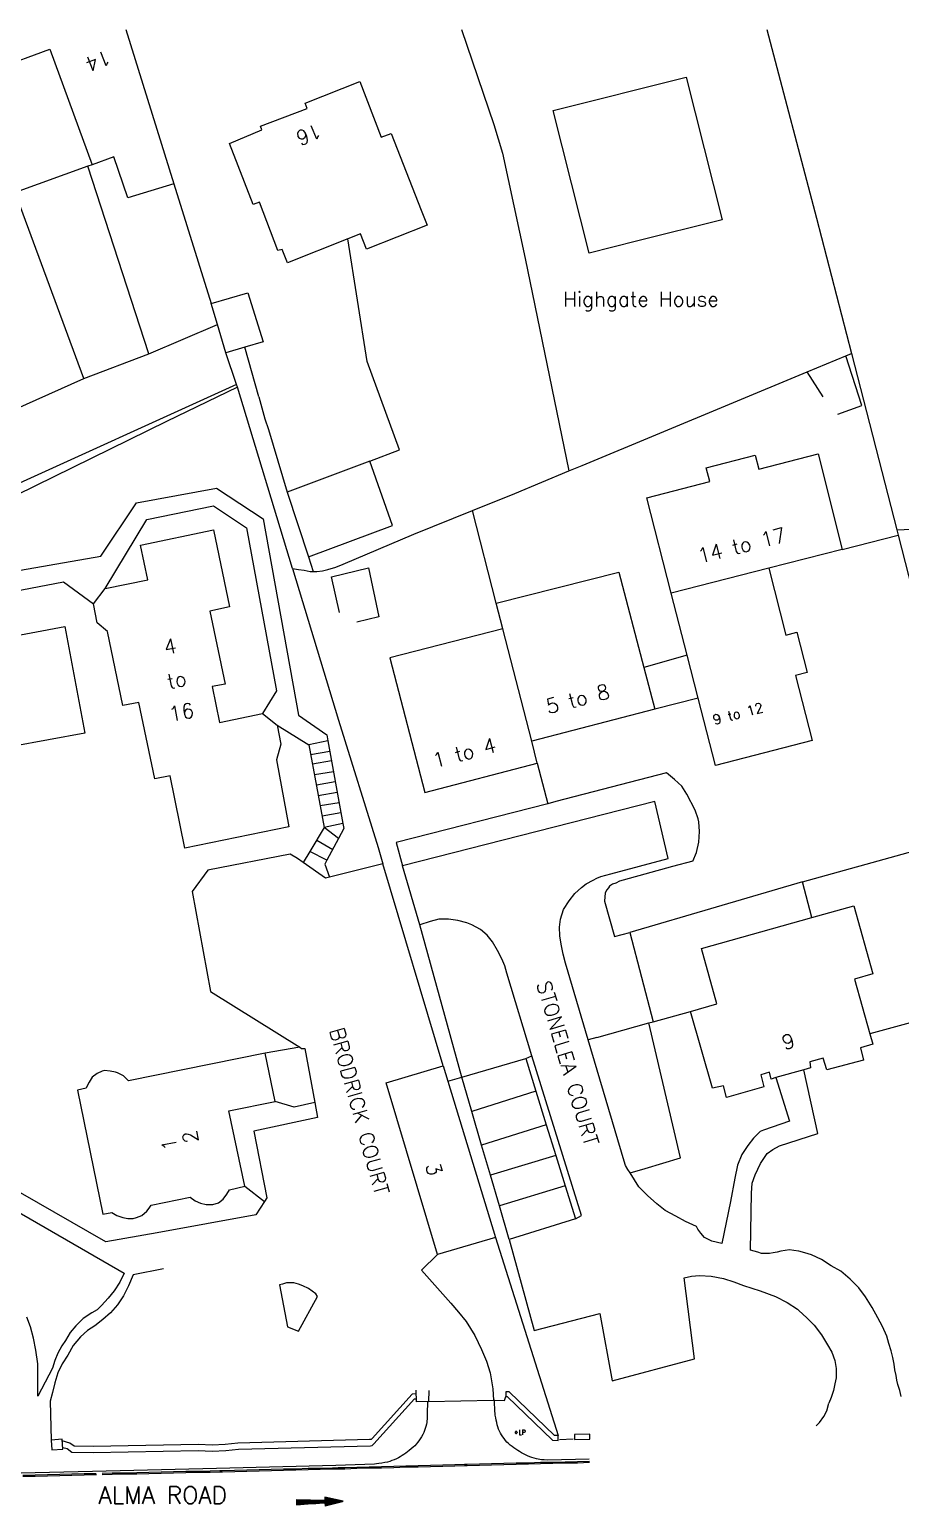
# Model space of a CAD drawing. Extents: x 427500 to 429848, y 434500 to 436505.
# Drawn here: x 427860 to 427931.2, y 436379.4 to 436500 of the extents above; entities that cross this region are included whole.
import ezdxf

# ---------------------------------------------------------------- set-up
doc = ezdxf.new("R2010")
doc.units = 0
doc.layers.get('0').update_dxf_attribs({"color": 222})
doc.layers.add('LPTIP_Ex_Base', color=8, linetype='Continuous')
doc.styles.add('MtXpl_Romans', font='romans__.ttf')
doc.styles.get("Standard").update_dxf_attribs({"font": 'romans.shx'})

# ---------------------------------------------------------------- blocks, each defined once
blk = doc.blocks.new('CIRCL')
at = {"color": 0, "linetype": 'ByBlock', "flags": 128}
for points in [[(0.5, 0), (0.475, 0.154), (0.404, 0.293), (0.293, 0.404), (0.154, 0.475), (0, 0.5), (-0.154, 0.475), (-0.293, 0.404), (-0.404, 0.293), (-0.475, 0.154), (-0.5, 0), (-0.475, -0.154), (-0.404, -0.293), (-0.293, -0.404), (-0.154, -0.475), (0, -0.5), (0.154, -0.475), (0.293, -0.404), (0.404, -0.293), (0.475, -0.154)], [(0.5, 0), (0.475, -0.154)]]:
    blk.add_lwpolyline(points, dxfattribs=at)
blk = doc.blocks.new('MH_ARROW_3')
at = {"color": 0, "linetype": 'ByBlock', "flags": 128}
for points in [[(-0.112, 0.0705), (-0.5, 0.0027)], [(0.5, 0.0027), (-0.5, 0.0027)], [(-0.5, 0.0027), (-0.112, -0.0705)], [(0.5, 0.0002), (-0.4868, 0.0002)], [(0.5, 0.0052), (-0.4858, 0.0052)], [(0.5, 0.0077), (-0.4715, 0.0077)], [(0.5, 0.0102), (-0.4572, 0.0102)], [(0.5, 0.0127), (-0.4429, 0.0127)], [(0.5, 0.0152), (-0.4286, 0.0152)], [(0.5, 0.0177), (-0.4143, 0.0177)], [(0.5, 0.0202), (-0.4, 0.0202)], [(-0.112, 0.0227), (-0.3857, 0.0227)], [(-0.112, 0.0252), (-0.3714, 0.0252)], [(-0.112, 0.0276), (-0.3571, 0.0276)], [(-0.112, 0.0302), (-0.3428, 0.0302)], [(-0.112, 0.0327), (-0.3285, 0.0327)], [(-0.112, 0.0352), (-0.3142, 0.0352)], [(-0.112, 0.0377), (-0.2999, 0.0377)], [(-0.112, 0.0402), (-0.2857, 0.0402)], [(-0.112, 0.0427), (-0.2714, 0.0427)], [(-0.112, 0.0452), (-0.2571, 0.0452)], [(-0.112, 0.0477), (-0.2428, 0.0477)], [(-0.112, 0.0501), (-0.2285, 0.0501)], [(-0.112, 0.0527), (-0.2142, 0.0527)], [(-0.112, 0.0552), (-0.1999, 0.0552)], [(-0.112, 0.0577), (-0.1856, 0.0577)], [(-0.112, 0.0602), (-0.1713, 0.0602)], [(-0.112, 0.0627), (-0.157, 0.0627)], [(-0.112, 0.0651), (-0.1427, 0.0651)], [(-0.112, 0.0677), (-0.1284, 0.0677)], [(-0.112, 0.0702), (-0.1141, 0.0702)], [(-0.112, 0.0217), (-0.112, 0.0705)], [(0.5, 0.0404), (-0.112, 0.0217)], [(0.5, 0.0227), (-0.08, 0.0227)], [(0.5, 0.0252), (0.0018, 0.0252)], [(0.5, 0.0276), (0.0836, 0.0276)], [(0.5, 0.0302), (0.1655, 0.0302)], [(0.5, 0.0327), (0.2473, 0.0327)], [(0.5, 0.0352), (0.3291, 0.0352)], [(0.5, 0.0377), (0.4109, 0.0377)], [(0.5, 0.0402), (0.4927, 0.0402)], [(0.5, -0.0023), (-0.4735, -0.0023)], [(0.5, -0.0048), (-0.4603, -0.0048)], [(0.5, -0.0073), (-0.447, -0.0073)], [(0.5, -0.0099), (-0.4337, -0.0099)], [(0.5, -0.0124), (-0.4205, -0.0124)], [(0.5, -0.0148), (-0.4072, -0.0148)], [(0.5, -0.0173), (-0.3939, -0.0173)], [(-0.112, -0.0198), (-0.3807, -0.0198)], [(-0.112, -0.0223), (-0.3674, -0.0223)], [(-0.112, -0.0248), (-0.3542, -0.0248)], [(-0.112, -0.0274), (-0.3409, -0.0274)], [(-0.112, -0.0298), (-0.3276, -0.0298)], [(-0.112, -0.0323), (-0.3144, -0.0323)], [(-0.112, -0.0349), (-0.3011, -0.0349)], [(-0.112, -0.0373), (-0.2878, -0.0373)], [(-0.112, -0.0398), (-0.2746, -0.0398)], [(-0.112, -0.0423), (-0.2613, -0.0423)], [(-0.112, -0.0448), (-0.2481, -0.0448)], [(-0.112, -0.0473), (-0.2348, -0.0473)], [(-0.112, -0.0499), (-0.2215, -0.0499)], [(-0.112, -0.0523), (-0.2083, -0.0523)], [(-0.112, -0.0548), (-0.195, -0.0548)], [(-0.112, -0.0573), (-0.1817, -0.0573)], [(-0.112, -0.0598), (-0.1685, -0.0598)], [(-0.112, -0.0623), (-0.1552, -0.0623)], [(-0.112, -0.0648), (-0.142, -0.0648)], [(-0.112, -0.0673), (-0.1287, -0.0673)], [(-0.112, -0.0698), (-0.1154, -0.0698)], [(-0.112, -0.0174), (0.5, -0.0348)], [(-0.112, -0.0705), (-0.112, -0.0174)], [(0.5, -0.0198), (-0.0275, -0.0198)], [(0.5, -0.0223), (0.0605, -0.0223)], [(0.5, -0.0248), (0.1485, -0.0248)], [(0.5, -0.0274), (0.2364, -0.0274)], [(0.5, -0.0298), (0.3244, -0.0298)], [(0.5, -0.0323), (0.4124, -0.0323)]]:
    blk.add_lwpolyline(points, dxfattribs=at)

msp = doc.modelspace()

# ---------------------------------------------------------------- linework, layer by layer
at = {"layer": 'LPTIP_Ex_Base', "color": 251, "true_color": 0x636466}
for p, q in [((427867.9, 436500), (427871.8, 436487.4)), ((427895.32, 436500), (427897.95, 436492.24)), ((427920.25, 436500), (427924.3, 436484.6)), ((427855.21, 436496.02), (427861.67, 436498.4)), ((427861.67, 436498.4), (427865.13, 436488.96)), ((427902.8, 436493.38), (427913.66, 436496.12)), ((427913.66, 436496.12), (427916.59, 436484.47)), ((427882.55, 436494), (427887, 436495.75)), ((427887, 436495.75), (427888.75, 436491.2)), ((427878.9, 436492.1), (427882.7, 436493.55)), ((427882.7, 436493.55), (427882.55, 436494)), ((427897.95, 436492.24), (427898.65, 436489.91)), ((427905.03, 436484.53), (427902.8, 436493.38)), ((427876.35, 436490.7), (427879, 436491.8)), ((427879, 436491.8), (427878.9, 436492.1)), ((427888.75, 436491.2), (427889.55, 436491.5)), ((427889.55, 436491.5), (427892, 436485.25)), ((427878.3, 436485.7), (427876.35, 436490.7)), ((427898.65, 436489.91), (427900.51, 436481.31)), ((427864.8, 436488.84), (427858.85, 436486.7)), ((427865.13, 436488.96), (427864.8, 436488.84)), ((427869.76, 436473.53), (427864.8, 436488.84)), ((427866.9, 436489.6), (427865.13, 436488.96)), ((427868.05, 436486.25), (427866.9, 436489.6)), ((427871.8, 436487.4), (427868.05, 436486.25)), ((427871.8, 436487.4), (427874.87, 436477.62)), ((427864.45, 436471.5), (427858.85, 436486.7)), ((427878.8, 436485.9), (427878.3, 436485.7)), ((427880.3, 436481.95), (427878.8, 436485.9)), ((427892, 436485.25), (427892.49, 436484.02)), ((427892.49, 436484.02), (427887.55, 436482.07)), ((427905.73, 436481.74), (427905.03, 436484.53)), ((427916.59, 436484.47), (427909.61, 436482.71)), ((427924.3, 436484.6), (427927.15, 436473.55)), ((427886.03, 436482.9), (427881.1, 436480.95)), ((427887.07, 436483.31), (427886.03, 436482.9)), ((427887.6, 436472.9), (427886.03, 436482.9)), ((427887.55, 436482.07), (427887.07, 436483.31)), ((427909.61, 436482.71), (427905.73, 436481.74)), ((427880.65, 436482.05), (427880.3, 436481.95)), ((427881.1, 436480.95), (427880.65, 436482.05)), ((427900.51, 436481.31), (427904.06, 436463.95)), ((427874.87, 436477.62), (427877.85, 436478.5)), ((427877.85, 436478.5), (427879.1, 436474.5)), ((427875.37, 436475.92), (427874.87, 436477.62)), ((427869.76, 436473.53), (427875.37, 436475.92)), ((427876.05, 436473.6), (427875.37, 436475.92)), ((427879.1, 436474.5), (427877.62, 436474.06)), ((427864.45, 436471.5), (427869.76, 436473.53)), ((427877.62, 436474.06), (427876.05, 436473.6)), ((427876.93, 436471.01), (427876.05, 436473.6)), ((427878.75, 436470), (427877.62, 436474.06)), ((427923.55, 436472.05), (427926.7, 436473.36)), ((427926.7, 436473.36), (427927.15, 436473.55)), ((427928, 436469.3), (427926.7, 436473.36)), ((427927.15, 436473.55), (427930.85, 436459.15)), ((427890.23, 436465.67), (427887.6, 436472.9)), ((427905.15, 436464.4), (427923.55, 436472.05)), ((427924.85, 436470), (427923.55, 436472.05)), ((427876.93, 436471.01), (427856.75, 436461.85)), ((427858.75, 436468.95), (427864.45, 436471.5)), ((427877, 436470.8), (427871.2, 436468)), ((427877, 436470.8), (427876.93, 436471.01)), ((427881.5, 436456), (427877, 436470.8)), ((427878.75, 436470), (427879.25, 436468.2)), ((427926.05, 436468.6), (427928, 436469.3)), ((427879.25, 436468.2), (427879.55, 436467.35)), ((427871.2, 436468), (427855.95, 436460.5)), ((427879.55, 436467.35), (427881.08, 436462.22)), ((427887.82, 436464.76), (427881.08, 436462.22)), ((427887.82, 436464.76), (427890.23, 436465.67)), ((427889.67, 436459.49), (427887.82, 436464.76)), ((427915.3, 436464.2), (427919.3, 436465.25)), ((427919.3, 436465.25), (427919.6, 436464.1)), ((427919.6, 436464.1), (427924.45, 436465.35)), ((427924.45, 436465.35), (427926.4, 436457.55)), ((427899.65, 436462.1), (427904.06, 436463.95)), ((427904.06, 436463.95), (427905.15, 436464.4)), ((427915.6, 436463.1), (427915.3, 436464.2)), ((427868.75, 436461.35), (427875.3, 436462.55)), ((427875.3, 436462.55), (427879.1, 436460.05)), ((427881.08, 436462.22), (427882.8, 436456.95)), ((427896.2, 436460.72), (427899.65, 436462.1)), ((427910.45, 436461.75), (427915.6, 436463.1)), ((427865.85, 436457), (427868.75, 436461.35)), ((427869.6, 436460), (427875.05, 436461.1)), ((427875.05, 436461.1), (427877.75, 436459.3)), ((427912.44, 436453.98), (427910.45, 436461.75)), ((427866.2, 436454.35), (427869.6, 436460)), ((427879.1, 436460.05), (427882, 436444)), ((427891.4, 436458.8), (427896.2, 436460.72)), ((427898.15, 436453.15), (427896.2, 436460.72)), ((427930.85, 436459.15), (427943.3, 436459.65)), ((427869.1, 436457.9), (427875.05, 436459.15)), ((427875.05, 436459.15), (427876.35, 436452.85)), ((427877.75, 436459.3), (427880.2, 436446)), ((427882.8, 436456.95), (427889.67, 436459.49)), ((427885.65, 436456.35), (427891.4, 436458.8)), ((427926.4, 436457.55), (427930.96, 436458.71)), ((427930.85, 436459.15), (427930.96, 436458.71)), ((427930.96, 436458.71), (427934.42, 436445.2)), ((427869.7, 436455.05), (427869.1, 436457.9)), ((427926.4, 436457.55), (427920.4, 436456.02)), ((427855.55, 436455.2), (427865.85, 436457)), ((427882.8, 436456.95), (427883.19, 436455.75)), ((427884.4, 436455.9), (427885.05, 436456.1)), ((427884.7, 436455.3), (427887.7, 436456.05)), ((427885.05, 436456.1), (427885.65, 436456.35)), ((427887.7, 436456.05), (427888.55, 436452.05)), ((427856.3, 436453.65), (427862.8, 436454.9)), ((427862.8, 436454.9), (427865.25, 436453.1)), ((427866.2, 436454.35), (427869.7, 436455.05)), ((427881.5, 436456), (427882, 436455.9)), ((427881.5, 436456), (427882.05, 436454.2)), ((427882, 436455.9), (427882.45, 436455.85)), ((427882.45, 436455.85), (427882.95, 436455.75)), ((427882.95, 436455.75), (427883.19, 436455.75)), ((427883.19, 436455.75), (427883.5, 436455.75)), ((427883.5, 436455.75), (427883.95, 436455.8)), ((427883.95, 436455.8), (427884.4, 436455.9)), ((427885.35, 436452.4), (427884.7, 436455.3)), ((427898.15, 436453.15), (427908.15, 436455.7)), ((427908.15, 436455.7), (427910.21, 436447.89)), ((427920.4, 436456.02), (427912.44, 436453.98)), ((427920.4, 436456.02), (427921.8, 436450.55)), ((427865.25, 436453.1), (427866.2, 436454.35)), ((427882.05, 436454.2), (427885.25, 436443.6)), ((427913.74, 436448.9), (427912.44, 436453.98)), ((427865.55, 436451.55), (427865.25, 436453.1)), ((427876.35, 436452.85), (427874.75, 436452.5)), ((427874.75, 436452.5), (427876, 436446.55)), ((427898.69, 436451.05), (427898.15, 436453.15)), ((427857.05, 436450.15), (427862.9, 436451.25)), ((427862.9, 436451.25), (427864.55, 436442.55)), ((427866.4, 436450.85), (427865.55, 436451.55)), ((427888.55, 436452.05), (427886.75, 436451.6)), ((427867.65, 436444.8), (427866.4, 436450.85)), ((427898.69, 436451.05), (427889.45, 436448.7)), ((427901.04, 436441.9), (427898.69, 436451.05)), ((427921.8, 436450.55), (427922.7, 436450.8)), ((427922.7, 436450.8), (427923.55, 436447.5)), ((427913.74, 436448.9), (427910.21, 436447.89)), ((427914.64, 436445.4), (427913.74, 436448.9)), ((427889.45, 436448.7), (427892.3, 436437.7)), ((427910.21, 436447.89), (427911.1, 436444.5)), ((427876, 436446.55), (427874.95, 436446.35)), ((427923.55, 436447.5), (427922.6, 436447.25)), ((427922.6, 436447.25), (427923.95, 436441.95)), ((427874.95, 436446.35), (427875.55, 436443.4)), ((427880.2, 436446), (427879.04, 436444.14)), ((427914.64, 436445.4), (427911.1, 436444.5)), ((427916.05, 436439.9), (427914.64, 436445.4)), ((427868.95, 436445.05), (427867.65, 436444.8)), ((427870.25, 436438.8), (427868.95, 436445.05)), ((427875.55, 436443.4), (427879.04, 436444.14)), ((427879.04, 436444.14), (427880.25, 436443.2)), ((427882, 436444), (427884.3, 436442.4)), ((427911.1, 436444.5), (427901.04, 436441.9)), ((427880.25, 436443.2), (427880.55, 436441.65)), ((427880.25, 436443.2), (427882.83, 436441.6)), ((427885.25, 436443.6), (427888.5, 436433.2)), ((427864.55, 436442.55), (427858.6, 436441.45)), ((427880.55, 436441.65), (427880.2, 436440.35)), ((427884.39, 436441.91), (427882.83, 436441.6)), ((427882.83, 436441.6), (427884.1, 436434.85)), ((427884.3, 436442.4), (427884.39, 436441.91)), ((427884.39, 436441.91), (427885.62, 436435.16)), ((427901.5, 436440.1), (427901.04, 436441.9)), ((427923.95, 436441.95), (427916.05, 436439.9)), ((427880.2, 436440.35), (427881.2, 436434.9)), ((427882.98, 436440.8), (427884.54, 436441.07)), ((427884.69, 436440.27), (427883.13, 436440.01)), ((427883.29, 436439.16), (427884.85, 436439.42)), ((427892.3, 436437.7), (427901.5, 436440.1)), ((427901.5, 436440.1), (427902.35, 436436.78)), ((427912.05, 436439.3), (427903, 436436.95)), ((427912.7, 436438.75), (427912.05, 436439.3)), ((427871.5, 436439.05), (427870.25, 436438.8)), ((427872.7, 436433.15), (427871.5, 436439.05)), ((427885, 436438.57), (427883.45, 436438.3)), ((427913.3, 436438.2), (427912.7, 436438.75)), ((427913.7, 436437.55), (427913.3, 436438.2)), ((427883.61, 436437.45), (427885.16, 436437.72)), ((427885.31, 436436.86), (427883.77, 436436.6)), ((427902.35, 436436.78), (427889.96, 436433.62)), ((427911.1, 436436.95), (427890.5, 436431.72)), ((427903, 436436.95), (427902.35, 436436.78)), ((427912.2, 436432.3), (427911.1, 436436.95)), ((427914.4, 436436.25), (427913.7, 436437.55)), ((427883.92, 436435.8), (427885.46, 436436.06)), ((427914.65, 436435.55), (427914.4, 436436.25)), ((427914.7, 436435.3), (427914.65, 436435.55)), ((427881.2, 436434.9), (427872.7, 436433.15)), ((427884.1, 436434.85), (427882.93, 436432.89)), ((427885.62, 436435.16), (427884.1, 436434.85)), ((427885.27, 436433.95), (427884.1, 436434.85)), ((427885.7, 436434.75), (427885.27, 436433.95)), ((427885.62, 436435.16), (427885.7, 436434.75)), ((427914.75, 436434.5), (427914.7, 436435.3)), ((427914.7, 436433.65), (427914.75, 436434.5)), ((427883.48, 436433.81), (427884.79, 436433.05)), ((427885.27, 436433.95), (427884.32, 436432.16)), ((427888.5, 436433.2), (427888.89, 436431.88)), ((427889.96, 436433.62), (427890.5, 436431.72)), ((427914.5, 436432.8), (427914.7, 436433.65)), ((427881.3, 436432.65), (427874.6, 436431.35)), ((427881.9, 436432.3), (427881.3, 436432.65)), ((427882.38, 436431.97), (427881.9, 436432.3)), ((427882.93, 436432.89), (427882.38, 436431.97)), ((427884.2, 436430.7), (427882.38, 436431.97)), ((427884.32, 436432.16), (427882.93, 436432.89)), ((427884.32, 436432.16), (427884.15, 436431.85)), ((427907.5, 436431.05), (427912.2, 436432.3)), ((427914.21, 436432.08), (427912.55, 436431.64)), ((427914.21, 436432.08), (427914.5, 436432.8)), ((427923.15, 436430.4), (427932.27, 436432.93)), ((427874.6, 436431.35), (427873.3, 436429.6)), ((427884.15, 436431.85), (427884.52, 436430.78)), ((427884.52, 436430.78), (427884.2, 436430.7)), ((427888.89, 436431.88), (427884.52, 436430.78)), ((427893.8, 436415.38), (427888.89, 436431.88)), ((427891.9, 436426.9), (427890.5, 436431.72)), ((427906.05, 436430.55), (427906.35, 436430.7)), ((427906.35, 436430.7), (427906.7, 436430.85)), ((427906.7, 436430.85), (427907.5, 436431.05)), ((427912.55, 436431.64), (427908.5, 436430.55)), ((427873.3, 436429.6), (427874.8, 436421.45)), ((427904.55, 436429.45), (427905.1, 436429.95)), ((427905.1, 436429.95), (427905.5, 436430.25)), ((427905.5, 436430.25), (427906.05, 436430.55)), ((427907.05, 436429.5), (427906.98, 436428.83)), ((427907.18, 436429.75), (427907.05, 436429.5)), ((427907.3, 436429.9), (427907.18, 436429.75)), ((427907.4, 436430.05), (427907.3, 436429.9)), ((427907.65, 436430.2), (427907.4, 436430.05)), ((427907.9, 436430.3), (427907.65, 436430.2)), ((427908.2, 436430.45), (427907.9, 436430.3)), ((427908.5, 436430.55), (427908.2, 436430.45)), ((427923.15, 436430.4), (427909.05, 436426.25)), ((427923.93, 436427.49), (427923.15, 436430.4)), ((427903.65, 436428.15), (427904.1, 436428.85)), ((427904.1, 436428.85), (427904.55, 436429.45)), ((427906.98, 436428.83), (427907.8, 436425.95)), ((427923.93, 436427.49), (427927.35, 436428.45)), ((427927.35, 436428.45), (427928.9, 436422.9)), ((427892.75, 436427.15), (427891.9, 436426.9)), ((427893.45, 436427.35), (427892.75, 436427.15)), ((427894.25, 436427.35), (427893.45, 436427.35)), ((427895, 436427.25), (427894.25, 436427.35)), ((427895.75, 436427.05), (427895, 436427.25)), ((427903.3, 436426.7), (427903.4, 436427.35)), ((427903.4, 436427.35), (427903.65, 436428.15)), ((427914.9, 436424.95), (427923.93, 436427.49)), ((427895.33, 436414.44), (427891.9, 436426.9)), ((427896.15, 436426.9), (427895.75, 436427.05)), ((427896.85, 436426.5), (427896.15, 436426.9)), ((427897.4, 436426.05), (427896.85, 436426.5)), ((427897.85, 436425.5), (427897.4, 436426.05)), ((427903.35, 436426), (427903.3, 436426.7)), ((427903.45, 436425.3), (427903.35, 436426)), ((427907.8, 436425.95), (427909.05, 436426.25)), ((427909.05, 436426.25), (427910.97, 436418.98)), ((427898.25, 436424.8), (427897.85, 436425.5)), ((427898.6, 436424.1), (427898.25, 436424.8)), ((427903.6, 436424.5), (427903.45, 436425.3)), ((427916.15, 436420.45), (427914.9, 436424.95)), ((427898.85, 436423.55), (427898.6, 436424.1)), ((427899, 436422.95), (427898.85, 436423.55)), ((427903.8, 436423.75), (427903.6, 436424.5)), ((427905.66, 436417.51), (427903.8, 436423.75)), ((427901.05, 436416.2), (427899, 436422.95)), ((427928.9, 436422.9), (427927.4, 436422.45)), ((427927.4, 436422.45), (427928.66, 436417.99)), ((427874.8, 436421.45), (427882.09, 436416.9)), ((427914, 436419.82), (427916.15, 436420.45)), ((427906.35, 436417.7), (427910.61, 436418.88)), ((427910.61, 436418.88), (427910.97, 436418.98)), ((427913.2, 436407.85), (427910.61, 436418.88)), ((427910.97, 436418.98), (427914, 436419.82)), ((427915.8, 436413.55), (427914, 436419.82)), ((427933.45, 436419.3), (427928.66, 436417.99)), ((427906.35, 436417.7), (427905.66, 436417.51)), ((427908.6, 436407.6), (427905.66, 436417.51)), ((427928.66, 436417.99), (427928.9, 436417.15)), ((427879.28, 436416.4), (427868.1, 436414.15)), ((427882.09, 436416.9), (427879.28, 436416.4)), ((427880.1, 436412.45), (427879.28, 436416.4)), ((427882.09, 436416.9), (427882.25, 436416.8)), ((427882.25, 436416.8), (427882.5, 436416.8)), ((427882.5, 436416.8), (427883.33, 436412.37)), ((427928.9, 436417.15), (427927.9, 436416.85)), ((427927.9, 436416.85), (427928.15, 436415.85)), ((427889.15, 436414), (427893.8, 436415.38)), ((427893.8, 436415.38), (427894.18, 436414.13)), ((427895.33, 436414.44), (427900.55, 436415.98)), ((427900.55, 436415.98), (427901.05, 436416.2)), ((427900.55, 436415.98), (427901.38, 436413.31)), ((427905.1, 436403.15), (427901.05, 436416.2)), ((427923.26, 436415.05), (427920.99, 436414.41)), ((427923.8, 436415.2), (427923.26, 436415.05)), ((427924.4, 436409.85), (427923.26, 436415.05)), ((427924.85, 436416), (427923.75, 436415.7)), ((427923.75, 436415.7), (427923.8, 436415.2)), ((427925.15, 436415.05), (427924.85, 436416)), ((427928.15, 436415.85), (427925.15, 436415.05)), ((427864.9, 436414.05), (427864.75, 436413.8)), ((427865.15, 436414.45), (427864.9, 436414.05)), ((427865.55, 436414.75), (427865.15, 436414.45)), ((427865.95, 436414.95), (427865.55, 436414.75)), ((427866.15, 436415), (427865.95, 436414.95)), ((427866.6, 436414.95), (427866.15, 436415)), ((427867.05, 436414.85), (427866.6, 436414.95)), ((427867.2, 436414.8), (427867.05, 436414.85)), ((427867.7, 436414.55), (427867.2, 436414.8)), ((427868.1, 436414.15), (427867.7, 436414.55)), ((427893.35, 436399.97), (427889.15, 436414)), ((427894.18, 436414.13), (427895.33, 436414.44)), ((427894.18, 436414.13), (427898.08, 436401.37)), ((427896.14, 436411.65), (427895.33, 436414.44)), ((427920.45, 436414.85), (427919.75, 436414.65)), ((427919.75, 436414.65), (427920, 436413.65)), ((427920.6, 436414.3), (427920.45, 436414.85)), ((427920.99, 436414.41), (427920.6, 436414.3)), ((427920.99, 436414.41), (427922.1, 436410.86)), ((427864.65, 436413.55), (427863.95, 436413.4)), ((427863.95, 436413.4), (427866, 436403.25)), ((427864.75, 436413.8), (427864.65, 436413.55)), ((427901.38, 436413.31), (427896.14, 436411.65)), ((427901.38, 436413.31), (427902.23, 436410.56)), ((427916.7, 436413.75), (427915.8, 436413.55)), ((427916.95, 436412.8), (427916.7, 436413.75)), ((427920, 436413.65), (427916.95, 436412.8)), ((427876.3, 436411.7), (427880.1, 436412.45)), ((427877.6, 436405.55), (427876.3, 436411.7)), ((427881.65, 436412), (427880.1, 436412.45)), ((427883.33, 436412.37), (427881.65, 436412)), ((427883.33, 436412.37), (427883.55, 436411.15)), ((427896.95, 436408.89), (427896.14, 436411.65)), ((427883.55, 436411.15), (427878.35, 436410.05)), ((427902.23, 436410.56), (427896.95, 436408.89)), ((427902.23, 436410.56), (427903.01, 436408.05)), ((427922.1, 436410.86), (427919.97, 436410.13)), ((427878.35, 436410.05), (427879.4, 436404.6)), ((427919.16, 436409.47), (427918.69, 436408.88)), ((427919.71, 436410.02), (427919.16, 436409.47)), ((427919.97, 436410.13), (427919.71, 436410.02)), ((427921.27, 436408.83), (427924.4, 436409.85)), ((427897.67, 436406.44), (427896.95, 436408.89)), ((427903.01, 436408.05), (427897.67, 436406.44)), ((427903.01, 436408.05), (427903.78, 436405.57)), ((427910.3, 436407), (427913.2, 436407.85)), ((427918.2, 436408.14), (427917.86, 436407.27)), ((427918.69, 436408.88), (427918.2, 436408.14)), ((427919.73, 436407.39), (427920.26, 436408.21)), ((427920.26, 436408.21), (427920.73, 436408.55)), ((427920.73, 436408.55), (427921.27, 436408.83)), ((427908.7, 436407.25), (427908.6, 436407.6)), ((427908.9, 436406.9), (427908.7, 436407.25)), ((427909.07, 436406.64), (427908.9, 436406.9)), ((427909.07, 436406.64), (427910.3, 436407)), ((427909.8, 436405.5), (427909.07, 436406.64)), ((427917.86, 436407.27), (427917.64, 436406.19)), ((427919.29, 436406.48), (427919.73, 436407.39)), ((427876.35, 436405.25), (427877.6, 436405.55)), ((427877.6, 436405.55), (427879.21, 436404.31)), ((427898.4, 436403.94), (427897.67, 436406.44)), ((427903.78, 436405.57), (427898.4, 436403.94)), ((427903.78, 436405.57), (427904.62, 436402.87)), ((427910.5, 436404.8), (427909.8, 436405.5)), ((427917.64, 436406.19), (427917.28, 436404.29)), ((427919, 436404.99), (427919.06, 436405.8)), ((427919.06, 436405.8), (427919.29, 436406.48)), ((427866.25, 436401), (427859.3, 436405)), ((427869.95, 436404), (427873.15, 436404.65)), ((427873.15, 436404.65), (427873.55, 436404.35)), ((427873.55, 436404.35), (427874, 436404.15)), ((427875, 436404.05), (427875.45, 436404.2)), ((427875.45, 436404.2), (427875.85, 436404.5)), ((427875.85, 436404.5), (427876.15, 436404.9)), ((427876.15, 436404.9), (427876.35, 436405.25)), ((427879.21, 436404.31), (427878.5, 436403.2)), ((427879.4, 436404.6), (427879.21, 436404.31)), ((427911.25, 436404.1), (427910.5, 436404.8)), ((427917.28, 436404.29), (427916.58, 436400.87)), ((427918.9, 436400.31), (427919, 436404.99)), ((427858.85, 436403.6), (427867.75, 436398.45)), ((427866, 436403.25), (427866.75, 436403.4)), ((427866.75, 436403.4), (427867.15, 436403.15)), ((427867.15, 436403.15), (427867.65, 436403)), ((427867.65, 436403), (427868.05, 436402.9)), ((427868.5, 436402.9), (427868.75, 436403)), ((427868.75, 436403), (427869.2, 436403.15)), ((427869.2, 436403.15), (427869.6, 436403.5)), ((427869.6, 436403.5), (427869.8, 436403.75)), ((427869.8, 436403.75), (427869.95, 436404)), ((427878.5, 436403.2), (427870.44, 436401.75)), ((427874, 436404.15), (427874.45, 436404.05)), ((427874.45, 436404.05), (427875, 436404.05)), ((427899.2, 436401.2), (427898.4, 436403.94)), ((427904.62, 436402.87), (427905.1, 436403.15)), ((427911.95, 436403.55), (427911.25, 436404.1)), ((427912.8, 436403.1), (427911.95, 436403.55)), ((427913.6, 436402.65), (427912.8, 436403.1)), ((427868.05, 436402.9), (427868.5, 436402.9)), ((427904.62, 436402.87), (427899.2, 436401.2)), ((427914.5, 436402.25), (427913.6, 436402.65)), ((427914.6, 436402.05), (427914.5, 436402.25)), ((427914.85, 436401.7), (427914.6, 436402.05)), ((427870.44, 436401.75), (427866.25, 436401)), ((427898.08, 436401.37), (427893.35, 436399.97)), ((427898.08, 436401.37), (427903.2, 436385.19)), ((427899.2, 436401.2), (427901.25, 436393.75)), ((427915.15, 436401.35), (427914.85, 436401.7)), ((427915.75, 436401.05), (427915.15, 436401.35)), ((427916.58, 436400.87), (427915.75, 436401.05)), ((427892.05, 436398.7), (427893.35, 436399.97)), ((427919.5, 436400.15), (427918.9, 436400.31)), ((427919.8, 436400.05), (427919.5, 436400.15)), ((427920.45, 436400.05), (427919.8, 436400.05)), ((427920.75, 436400.1), (427920.45, 436400.05)), ((427921.1, 436400.15), (427920.75, 436400.1)), ((427921.4, 436400.25), (427921.1, 436400.15)), ((427922.1, 436400.35), (427921.4, 436400.25)), ((427922.45, 436400.3), (427922.1, 436400.35)), ((427922.85, 436400.25), (427922.45, 436400.3)), ((427923.35, 436400.1), (427922.85, 436400.25)), ((427923.9, 436399.95), (427923.35, 436400.1)), ((427924.7, 436399.55), (427923.9, 436399.95)), ((427925.5, 436399.05), (427924.7, 436399.55)), ((427867.75, 436398.45), (427867.4, 436397.7)), ((427868.5, 436398.3), (427868.1, 436397.4)), ((427870.97, 436398.8), (427868.5, 436398.3)), ((427894.43, 436396), (427892.05, 436398.7)), ((427913.5, 436398.05), (427914.1, 436398.2)), ((427914.1, 436398.2), (427914.75, 436398.25)), ((427914.75, 436398.25), (427915.7, 436398.2)), ((427915.7, 436398.2), (427916.7, 436398)), ((427926.3, 436398.6), (427925.5, 436399.05)), ((427927.05, 436397.95), (427926.3, 436398.6)), ((427866.95, 436397), (427866.45, 436396.4)), ((427867.4, 436397.7), (427866.95, 436397)), ((427868.1, 436397.4), (427867.7, 436396.6)), ((427880.7, 436397.55), (427880.45, 436397.5)), ((427880.45, 436397.5), (427881.1, 436394.05)), ((427881, 436397.65), (427880.7, 436397.55)), ((427881.6, 436397.65), (427881, 436397.65)), ((427882, 436397.55), (427881.6, 436397.65)), ((427882.35, 436397.4), (427882, 436397.55)), ((427882.8, 436397.2), (427882.35, 436397.4)), ((427883.4, 436396.75), (427882.8, 436397.2)), ((427914.35, 436391.45), (427913.5, 436398.05)), ((427916.7, 436398), (427917.55, 436397.75)), ((427917.55, 436397.75), (427918.35, 436397.45)), ((427918.35, 436397.45), (427919.7, 436397)), ((427919.7, 436397), (427920.95, 436396.55)), ((427927.75, 436397.25), (427927.05, 436397.95)), ((427928.3, 436396.5), (427927.75, 436397.25)), ((427865.9, 436395.8), (427865.55, 436395.45)), ((427866.45, 436396.4), (427865.9, 436395.8)), ((427867.2, 436395.85), (427866.65, 436395.2)), ((427867.7, 436396.6), (427867.2, 436395.85)), ((427882, 436393.7), (427883.55, 436396.55)), ((427883.55, 436396.55), (427883.4, 436396.75)), ((427894.43, 436396), (427895.05, 436395.25)), ((427920.95, 436396.55), (427921.9, 436396.05)), ((427921.9, 436396.05), (427922.75, 436395.5)), ((427928.85, 436395.65), (427928.3, 436396.5)), ((427860.1, 436394.05), (427859.8, 436394.85)), ((427864.4, 436394.75), (427863.8, 436394.15)), ((427865.1, 436395.2), (427864.4, 436394.75)), ((427865.55, 436395.45), (427865.1, 436395.2)), ((427866, 436394.65), (427865.35, 436394.15)), ((427866.65, 436395.2), (427866, 436394.65)), ((427895.05, 436395.25), (427895.7, 436394.5)), ((427901.25, 436393.75), (427906.6, 436395.15)), ((427906.6, 436395.15), (427907.6, 436389.65)), ((427922.75, 436395.5), (427922.85, 436395.4)), ((427922.85, 436395.4), (427923.5, 436394.8)), ((427923.5, 436394.8), (427924.1, 436394.2)), ((427929.3, 436394.8), (427928.85, 436395.65)), ((427929.7, 436394.1), (427929.3, 436394.8)), ((427860.35, 436393.15), (427860.1, 436394.05)), ((427863.35, 436393.6), (427862.95, 436392.95)), ((427863.8, 436394.15), (427863.35, 436393.6)), ((427864.75, 436393.75), (427864.2, 436393.25)), ((427865.35, 436394.15), (427864.75, 436393.75)), ((427881.1, 436394.05), (427882, 436393.7)), ((427895.7, 436394.5), (427896.4, 436393.35)), ((427896.4, 436393.35), (427896.95, 436392.2)), ((427924.1, 436394.2), (427924.7, 436393.4)), ((427924.7, 436393.4), (427925.2, 436392.6)), ((427930.05, 436393.3), (427929.7, 436394.1)), ((427860.55, 436392.15), (427860.35, 436393.15)), ((427860.7, 436391.05), (427860.55, 436392.15)), ((427862.65, 436392.5), (427862.35, 436391.9)), ((427862.95, 436392.95), (427862.65, 436392.5)), ((427863.6, 436392.55), (427863.15, 436391.75)), ((427864.2, 436393.25), (427863.6, 436392.55)), ((427896.95, 436392.2), (427897.35, 436391.25)), ((427925.2, 436392.6), (427925.55, 436392)), ((427930.2, 436392.7), (427930.05, 436393.3)), ((427930.4, 436392.1), (427930.2, 436392.7)), ((427860.7, 436388.4), (427860.7, 436391.05)), ((427862.1, 436391.3), (427861.9, 436390.7)), ((427862.35, 436391.9), (427862.1, 436391.3)), ((427862.7, 436391.05), (427862.35, 436390.3)), ((427863.15, 436391.75), (427862.7, 436391.05)), ((427897.35, 436391.25), (427897.65, 436390.3)), ((427907.6, 436389.65), (427914.35, 436391.45)), ((427925.55, 436392), (427925.8, 436391.3)), ((427925.8, 436391.3), (427925.9, 436390.65)), ((427930.55, 436391.55), (427930.4, 436392.1)), ((427930.65, 436391), (427930.55, 436391.55)), ((427930.7, 436390.55), (427930.65, 436391)), ((427861.9, 436390.7), (427860.7, 436388.4)), ((427862.35, 436390.3), (427862.1, 436389.5)), ((427897.65, 436390.3), (427897.86, 436388.99)), ((427925.9, 436389.9), (427925.8, 436389.4)), ((427925.9, 436390.65), (427925.9, 436389.9)), ((427930.8, 436390.1), (427930.7, 436390.55)), ((427930.85, 436389.7), (427930.8, 436390.1)), ((427930.95, 436389.35), (427930.85, 436389.7)), ((427861.9, 436388.7), (427861.7, 436388)), ((427862.1, 436389.5), (427861.9, 436388.7)), ((427925.7, 436388.85), (427925.5, 436388.3)), ((427925.8, 436389.4), (427925.7, 436388.85)), ((427931.1, 436388.85), (427930.95, 436389.35)), ((427931.22, 436388.37), (427931.1, 436388.85)), ((427861.7, 436388), (427861.8, 436384.82)), ((427925.15, 436387.2), (427925.3, 436387.82)), ((427925.5, 436388.3), (427925.3, 436387.82)), ((427924.27, 436385.97), (427924.55, 436386.25)), ((427924.55, 436386.25), (427924.9, 436386.75)), ((427924.9, 436386.75), (427925.15, 436387.2)), ((427861.8, 436384.82), (427861.8, 436384.82))]:
    msp.add_line(p, q, dxfattribs=at)
at = {"layer": 'LPTIP_Ex_Base', "color": 251, "true_color": 0x636466, "flags": 128}
for points in [[(427891.62, 436388.58), (427891.29, 436388.57), (427888.02, 436384.95), (427887.93, 436384.85), (427887.79, 436384.85), (427877.05, 436384.56), (427876.01, 436384.45), (427874.93, 436384.4), (427873.82, 436384.45), (427865.23, 436384.29), (427863.66, 436384.31), (427863.32, 436384.57), (427862.7, 436384.75)], [(427892.63, 436388.86), (427892.62, 436387.97), (427891.64, 436387.94), (427891.61, 436388.89)], [(427897.86, 436388.99), (427897.92, 436388.07), (427898.82, 436388.05), (427898.93, 436388.36)], [(427905.73, 436383.25), (427902.35, 436383.18), (427902.05, 436383.19), (427901.85, 436383.2), (427901.7, 436383.22), (427901.57, 436383.25), (427901.42, 436383.28), (427901.23, 436383.33), (427901.06, 436383.39), (427900.88, 436383.45), (427900.7, 436383.53), (427900.53, 436383.6), (427900.37, 436383.68), (427900.21, 436383.77), (427900.05, 436383.87), (427899.9, 436383.97), (427899.74, 436384.07), (427899.59, 436384.18), (427899.44, 436384.29), (427899.29, 436384.4), (427899.15, 436384.53), (427899.02, 436384.65), (427898.89, 436384.79), (427898.78, 436384.93), (427898.67, 436385.07), (427898.58, 436385.23), (427898.49, 436385.38), (427898.41, 436385.55), (427898.34, 436385.71), (427898.28, 436385.89), (427898.23, 436386.07), (427898.19, 436386.24), (427898.14, 436386.43), (427898.1, 436386.64), (427898.07, 436386.84), (427898.05, 436387.01), (427898.03, 436387.14), (427898.01, 436388.01), (427898.01, 436388.06), (427897.88, 436388.05), (427892.61, 436387.95), (427892.52, 436387.95), (427892.52, 436387.9), (427892.5, 436387.02), (427892.5, 436386.73), (427892.49, 436386.53), (427892.48, 436386.39), (427892.47, 436386.26), (427892.44, 436386.11), (427892.4, 436385.93), (427892.35, 436385.76), (427892.29, 436385.59), (427892.22, 436385.42), (427892.14, 436385.26), (427892.05, 436385.09), (427891.93, 436384.91), (427891.81, 436384.75), (427891.71, 436384.61), (427891.64, 436384.51), (427891.49, 436384.34), (427891.36, 436384.23), (427891.2, 436384.1), (427891.04, 436383.97), (427890.89, 436383.85), (427890.75, 436383.75), (427890.61, 436383.65), (427890.46, 436383.55), (427890.31, 436383.45), (427890.15, 436383.36), (427889.99, 436383.28), (427889.81, 436383.21), (427889.63, 436383.14), (427889.44, 436383.07), (427889.25, 436383.02), (427889.04, 436382.97), (427888.8, 436382.93), (427888.56, 436382.9), (427888.36, 436382.88), (427888.21, 436382.86), (427885.05, 436382.74), (427875.3, 436382.5), (427865.17, 436382.25), (427854.64, 436381.99)], [(427862.74, 436384.21), (427863.09, 436384.12), (427863.49, 436383.82), (427865.23, 436383.79), (427873.81, 436383.95), (427874.93, 436383.9), (427876.05, 436383.95), (427877.08, 436384.06), (427887.88, 436384.35), (427888.02, 436384.36), (427888.15, 436384.5), (427891.48, 436388.18), (427891.62, 436388.18)], [(427904.43, 436384.88), (427903.3, 436384.84)], [(427905.76, 436383.07), (427904.77, 436383.04), (427903.77, 436383.02), (427902.77, 436382.99), (427901.77, 436382.97), (427900.77, 436382.94), (427899.77, 436382.92), (427898.77, 436382.89), (427897.77, 436382.87), (427896.77, 436382.84), (427895.77, 436382.82), (427895.56, 436382.81), (427894.77, 436382.79), (427893.77, 436382.76), (427892.77, 436382.74), (427891.77, 436382.71), (427890.77, 436382.69), (427889.77, 436382.66), (427888.77, 436382.63), (427887.77, 436382.61), (427886.77, 436382.58), (427885.77, 436382.55), (427885.22, 436382.54), (427884.77, 436382.53), (427883.77, 436382.5), (427882.77, 436382.48), (427881.77, 436382.45), (427880.77, 436382.43), (427879.77, 436382.4), (427878.77, 436382.38), (427877.77, 436382.35), (427876.77, 436382.33), (427875.77, 436382.3), (427875.57, 436382.3), (427874.77, 436382.28), (427873.78, 436382.26), (427872.78, 436382.24), (427871.78, 436382.21), (427870.78, 436382.19), (427869.78, 436382.17), (427868.78, 436382.14), (427867.78, 436382.12), (427866.78, 436382.1), (427865.97, 436382.08), (427865.97, 436382.08)], [(427905.77, 436382.97), (427904.77, 436382.94), (427903.77, 436382.92), (427902.77, 436382.89), (427901.77, 436382.87), (427900.77, 436382.84), (427899.77, 436382.82), (427898.77, 436382.79), (427897.77, 436382.77), (427896.77, 436382.74), (427895.77, 436382.72), (427895.56, 436382.71), (427894.77, 436382.69), (427893.77, 436382.66), (427892.77, 436382.64), (427891.77, 436382.61), (427890.77, 436382.59), (427889.77, 436382.56), (427888.77, 436382.53), (427887.77, 436382.51), (427886.77, 436382.48), (427885.77, 436382.45), (427885.23, 436382.44), (427884.77, 436382.43), (427883.77, 436382.4), (427882.77, 436382.38), (427881.78, 436382.35), (427880.78, 436382.33), (427879.78, 436382.3), (427878.78, 436382.28), (427877.78, 436382.25), (427876.78, 436382.23), (427875.78, 436382.2), (427875.58, 436382.2), (427874.78, 436382.18), (427873.78, 436382.16), (427872.78, 436382.14), (427871.78, 436382.11), (427870.78, 436382.09), (427869.78, 436382.07), (427868.78, 436382.04), (427867.78, 436382.02), (427866.78, 436382), (427865.97, 436381.98), (427865.97, 436381.98)], [(427865.48, 436382.07), (427864.49, 436382.05), (427863.49, 436382.02), (427862.49, 436382), (427861.49, 436381.98), (427860.49, 436381.95), (427859.49, 436381.93)], [(427865.49, 436381.97), (427864.49, 436381.95), (427863.49, 436381.92), (427862.49, 436381.9), (427861.49, 436381.88), (427860.49, 436381.85), (427859.49, 436381.83)]]:
    msp.add_lwpolyline(points, dxfattribs=at)
for points in [[(427903.2, 436385.19), (427902.9, 436385.2), (427899.21, 436388.76), (427898.93, 436388.76), (427898.93, 436388.36), (427899.05, 436388.36), (427902.73, 436384.81), (427903.19, 436384.79)], [(427862.68, 436384.88), (427861.8, 436384.82), (427861.85, 436384.02), (427862.74, 436384.08)], [(427905.78, 436385.3), (427904.53, 436385.26), (427904.54, 436384.86), (427905.8, 436384.9)]]:
    msp.add_lwpolyline(points, close=True, dxfattribs=at)

# ---------------------------------------------------------------- block references
at = {"layer": 'LPTIP_Ex_Base', "color": 251, "true_color": 0x636466}
for name, p, xscale, yscale, zscale, rotation in [('CIRCL', (427899.77, 436385.44), 0.16, 0.16, 0.16, 1.656539), ('MH_ARROW_3', (427883.72, 436379.79), 3.841462999999999, 5, 3.841462999999999, 181.251539)]:
    msp.add_blockref(name, p, dxfattribs=dict(at, xscale=xscale, yscale=yscale, zscale=zscale, rotation=rotation))

# ---------------------------------------------------------------- texts
at = {"layer": 'LPTIP_Ex_Base', "color": 251, "true_color": 0x636466, "style": 'MtXpl_Romans'}
for s, height, rotation, p in [('14', 1.2, 200.6, (427866.38, 436498.35)), ('16', 1.2, 202.1, (427883.56, 436492.36)), ('14 to 17', 1.2, 14.3, (427914.77, 436456.39)), ('4', 1.2, 11, (427871.12, 436448.94)), ('to', 1.2, 11.5, (427871.39, 436446.14)), ('5 to 8', 1.2, 14.4, (427902.38, 436444.1)), ('16', 1.2, 10.6, (427871.53, 436443.48)), ('9 to 12', 0.8, 14.7, (427915.95, 436443.22)), ('1 to 4', 1.2, 14.9, (427893.13, 436439.69)), ('STONELEA COURT', 1.2, 286.5, (427901.42, 436422.09)), ('BRODRICK COURT', 1.2, 285.4, (427884.52, 436418.3)), ('9', 1.2, 15.2, (427921.66, 436416.65)), ('1', 1.2, 100.6, (427872.11, 436408.58)), ('2', 1.2, 100.6, (427873.85, 436409.18)), ('3', 1.2, 286.3, (427892.35, 436407.26))]:
    msp.add_text(s, height=height, rotation=rotation, dxfattribs=at).set_placement(p)
for s, height, p in [('Highgate House', 1.2, (427903.6, 436477.39)), ('ALMA ROAD', 1.4, (427865.66, 436379.62))]:
    msp.add_text(s, height=height, dxfattribs=at).set_placement(p)
at = {"layer": 'LPTIP_Ex_Base', "color": 251, "true_color": 0x636466, "width": 0.8}
msp.add_text('LP', height=0.4, rotation=359.9989, dxfattribs=at).set_placement((427899.97, 436385.24))

doc.saveas('drawing.dxf')
